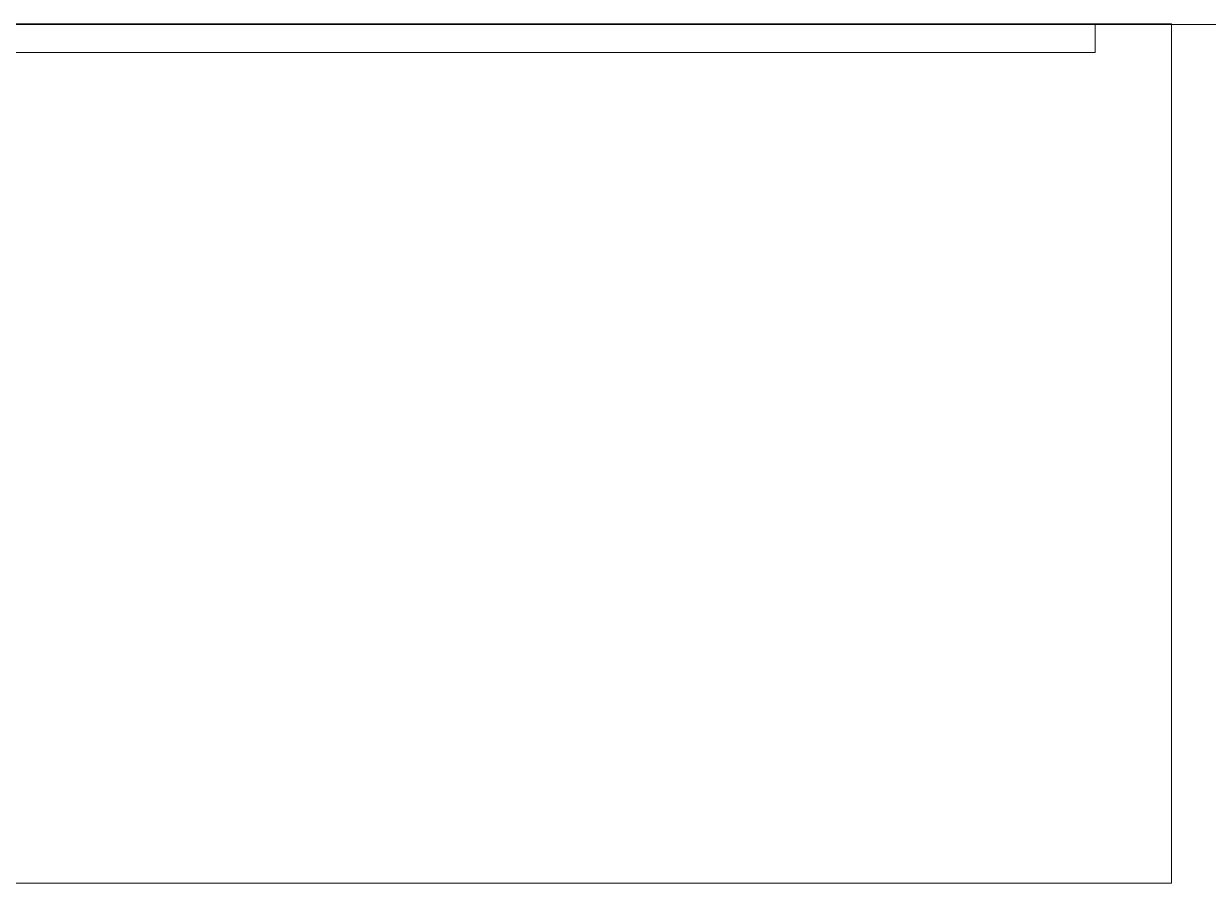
# Model space of a CAD drawing. Header units: millimetres. Extents: x -4185 to 186529, y -8553 to 29097.
# Drawn here: x 9212 to 9832, y 7229 to 7679 of the extents above; entities that cross this region are included whole.
import ezdxf

# ---------------------------------------------------------------- set-up
doc = ezdxf.new("R2010")
doc.units = ezdxf.units.MM
doc.layers.add('A-WALL-FNSH-1', color=7, linetype='Continuous', lineweight=9, true_color=0x3c3c3c)
doc.layers.add('I-FURN-1', color=7, linetype='Continuous', lineweight=9, true_color=0xf0f0f0)

# ---------------------------------------------------------------- blocks, each defined once
blk = doc.blocks.new('стеллаж для обуви 1000х450х2000 - 1850 x 1850 x 390mm-25418683-План размещения напольных электротехнических лючков и розеток 1 этажа в осях 1-12')
at = {"layer": 'I-FURN-1'}
for p, q in [((1172.05, 184.89), (172.05, 184.89)), ((1172.05, 184.89), (172.05, 184.89)), ((212.05, 184.89), (1132.05, 184.89)), ((1132.05, 184.89), (212.05, 184.89)), ((1132.05, 184.89), (1132.05, 169.89)), ((1132.05, 184.89), (1132.05, 169.89)), ((1172.05, -265.11), (1172.05, 184.89)), ((1172.05, -265.11), (1172.05, 184.89)), ((212.05, 169.89), (1132.05, 169.89)), ((1132.05, 169.89), (212.05, 169.89)), ((172.05, -265.11), (1172.05, -265.11)), ((172.05, -265.11), (1172.05, -265.11))]:
    blk.add_line(p, q, dxfattribs=at)

msp = doc.modelspace()

# ---------------------------------------------------------------- linework, layer by layer
at = {"layer": 'A-WALL-FNSH-1'}
msp.add_line((8761, 7679), (11459, 7679), dxfattribs=at)

# ---------------------------------------------------------------- block references
at = {"layer": 'I-FURN-1'}
msp.add_blockref('стеллаж для обуви 1000х450х2000 - 1850 x 1850 x 390mm-25418683-План размещения напольных электротехнических лючков и розеток 1 этажа в осях 1-12', (8641.24, 7494.48), dxfattribs=at)

doc.saveas('drawing.dxf')
